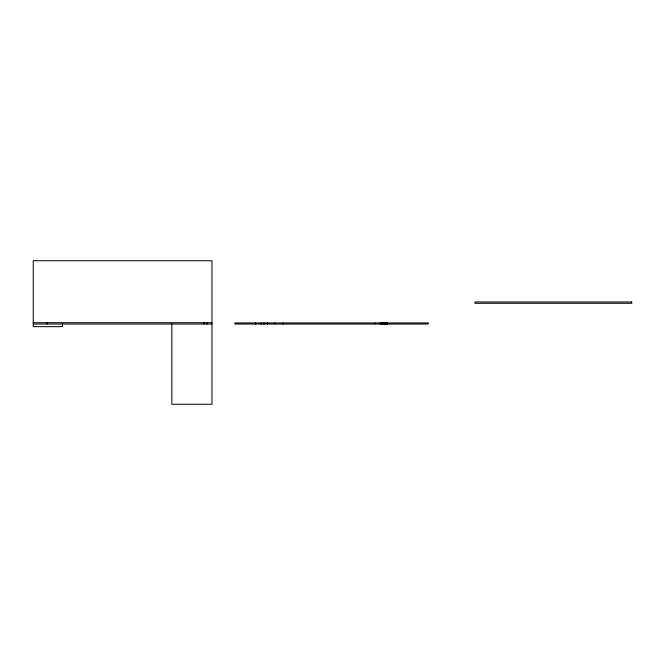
<?xml version="1.0" encoding="UTF-8"?>
<svg xmlns="http://www.w3.org/2000/svg" width="665" height="665" viewBox="0 0 665 665"><rect width="100%" height="100%" fill="white"/><g stroke="black" fill="none" stroke-linecap="round" stroke-linejoin="round"><path stroke-width="1" d="M33.25 322.725L211.977 322.725M33.25 324.038L211.977 324.038M387.246 322.941L387.271 324.038M387.155 322.941L387.155 324.038M386.897 322.941L386.897 324.038M386.506 322.941L386.506 324.038M385.983 322.941L385.983 324.038M385.351 322.941L385.351 324.038M384.628 322.941L384.628 324.038M383.813 322.941L383.813 324.038M383.688 322.941L383.688 324.038M382.94 322.941L382.94 324.038M382.018 322.941L382.018 324.038M380.879 322.941L380.879 324.038M380.139 322.941L380.139 324.038M374.91 322.941L374.91 324.038M283.215 322.941L283.215 324.038M274.844 322.941L274.844 324.038M267.638 322.941L267.638 324.038M267.297 322.941L267.297 324.038M263.988 322.941L263.988 324.038M261.079 322.941L261.079 324.038M255.56 322.941L255.56 324.038M207.264 322.725L207.264 324.038M203.947 322.725L203.947 324.038M171.853 324.038L171.853 404.278L211.977 404.278L211.977 260.722L33.25 260.722L33.25 326.665L62.427 326.665L62.427 324.038M47.107 322.725L47.107 324.038M631.75 301.976L474.91 301.976L474.91 303.29L631.75 303.29L631.75 301.976M428.119 322.941L234.812 322.941L234.812 324.038L428.119 324.038L428.119 322.941"/></g></svg>
